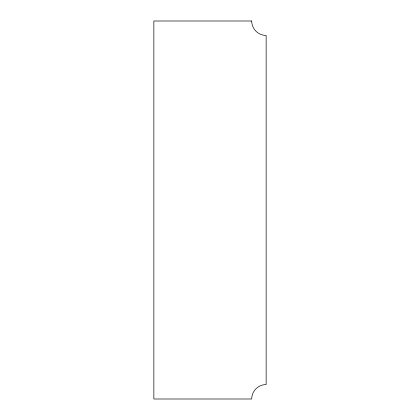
<?xml version="1.0" encoding="UTF-8"?>
<svg xmlns="http://www.w3.org/2000/svg" width="420" height="420" viewBox="0 0 420 420"><rect width="100%" height="100%" fill="white"/><g stroke="black" fill="none" stroke-linecap="round" stroke-linejoin="round"><path stroke-width="0.63" d="M251.701 21L153.857 21L153.857 399L251.701 399A14.438 14.438 0 0 1 266.144 384.562L266.144 35.438A14.438 14.438 0 0 1 251.701 21"/></g></svg>
